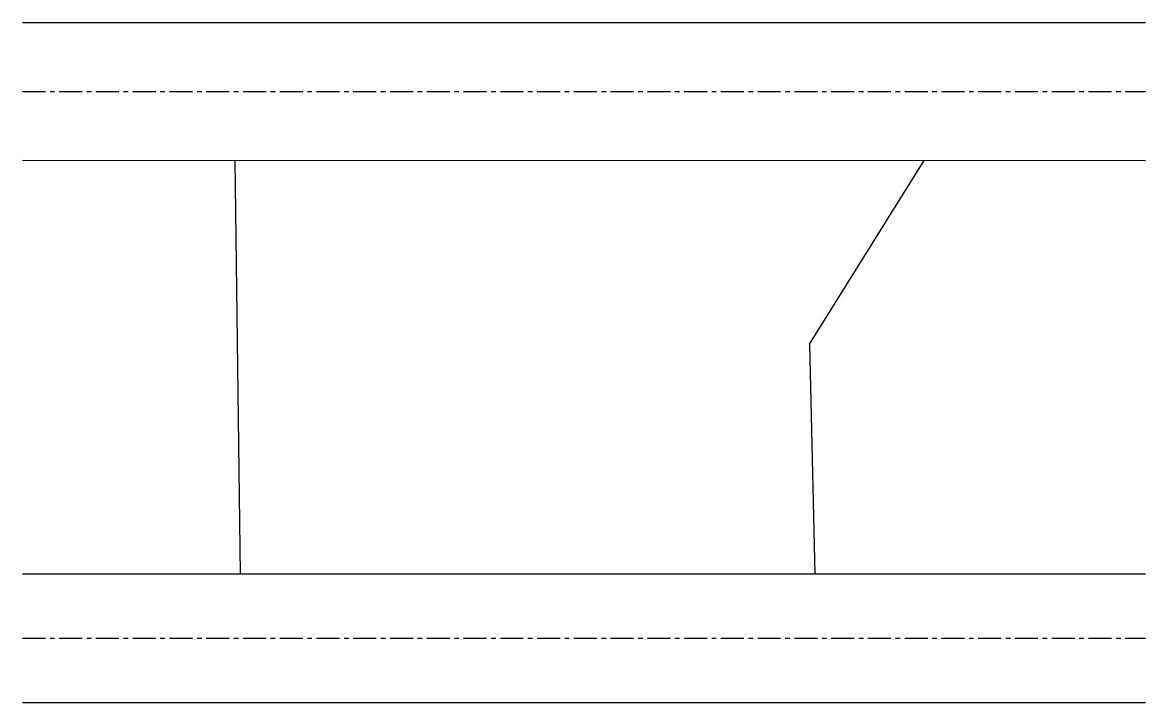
# Model space of a CAD drawing. Units: millimetres at full size, sheet at 1:200. Extents: x -23729 to 25153, y -16990 to 12609.
import ezdxf

# ---------------------------------------------------------------- set-up
doc = ezdxf.new("R2010")
doc.units = ezdxf.units.MM
doc.header["$LTSCALE"] = 200
doc.linetypes.add('CHAIN1', pattern=[8, 5, -1, 1, -1])
doc.layers.add('0-0_敷地', color=7, linetype='Continuous')

msp = doc.modelspace()

# ---------------------------------------------------------------- linework, layer by layer
at = {"layer": '0-0_敷地'}
for p, q in [((-23728.5, 12609), (25152.9, 12606.5)), ((-23728.8, 6609), (25152.5, 6606.5)), ((-14237.3, -11389.8), (-14477.3, 6608.6)), ((10522.3, -1392.7), (15522.7, 6607)), ((10522.3, -1392.7), (10762.7, -11389.8)), ((-23728.8, -11389.8), (25152.5, -11389.8)), ((-23728.8, -16989.8), (25152.5, -16989.8))]:
    msp.add_line(p, q, dxfattribs=at)
at = {"layer": '0-0_敷地', "linetype": 'CHAIN1'}
for p, q in [((-23728.7, 9609), (25152.7, 9606.5)), ((-23728.8, -14189.8), (25152.5, -14189.8))]:
    msp.add_line(p, q, dxfattribs=at)

doc.saveas('drawing.dxf')
